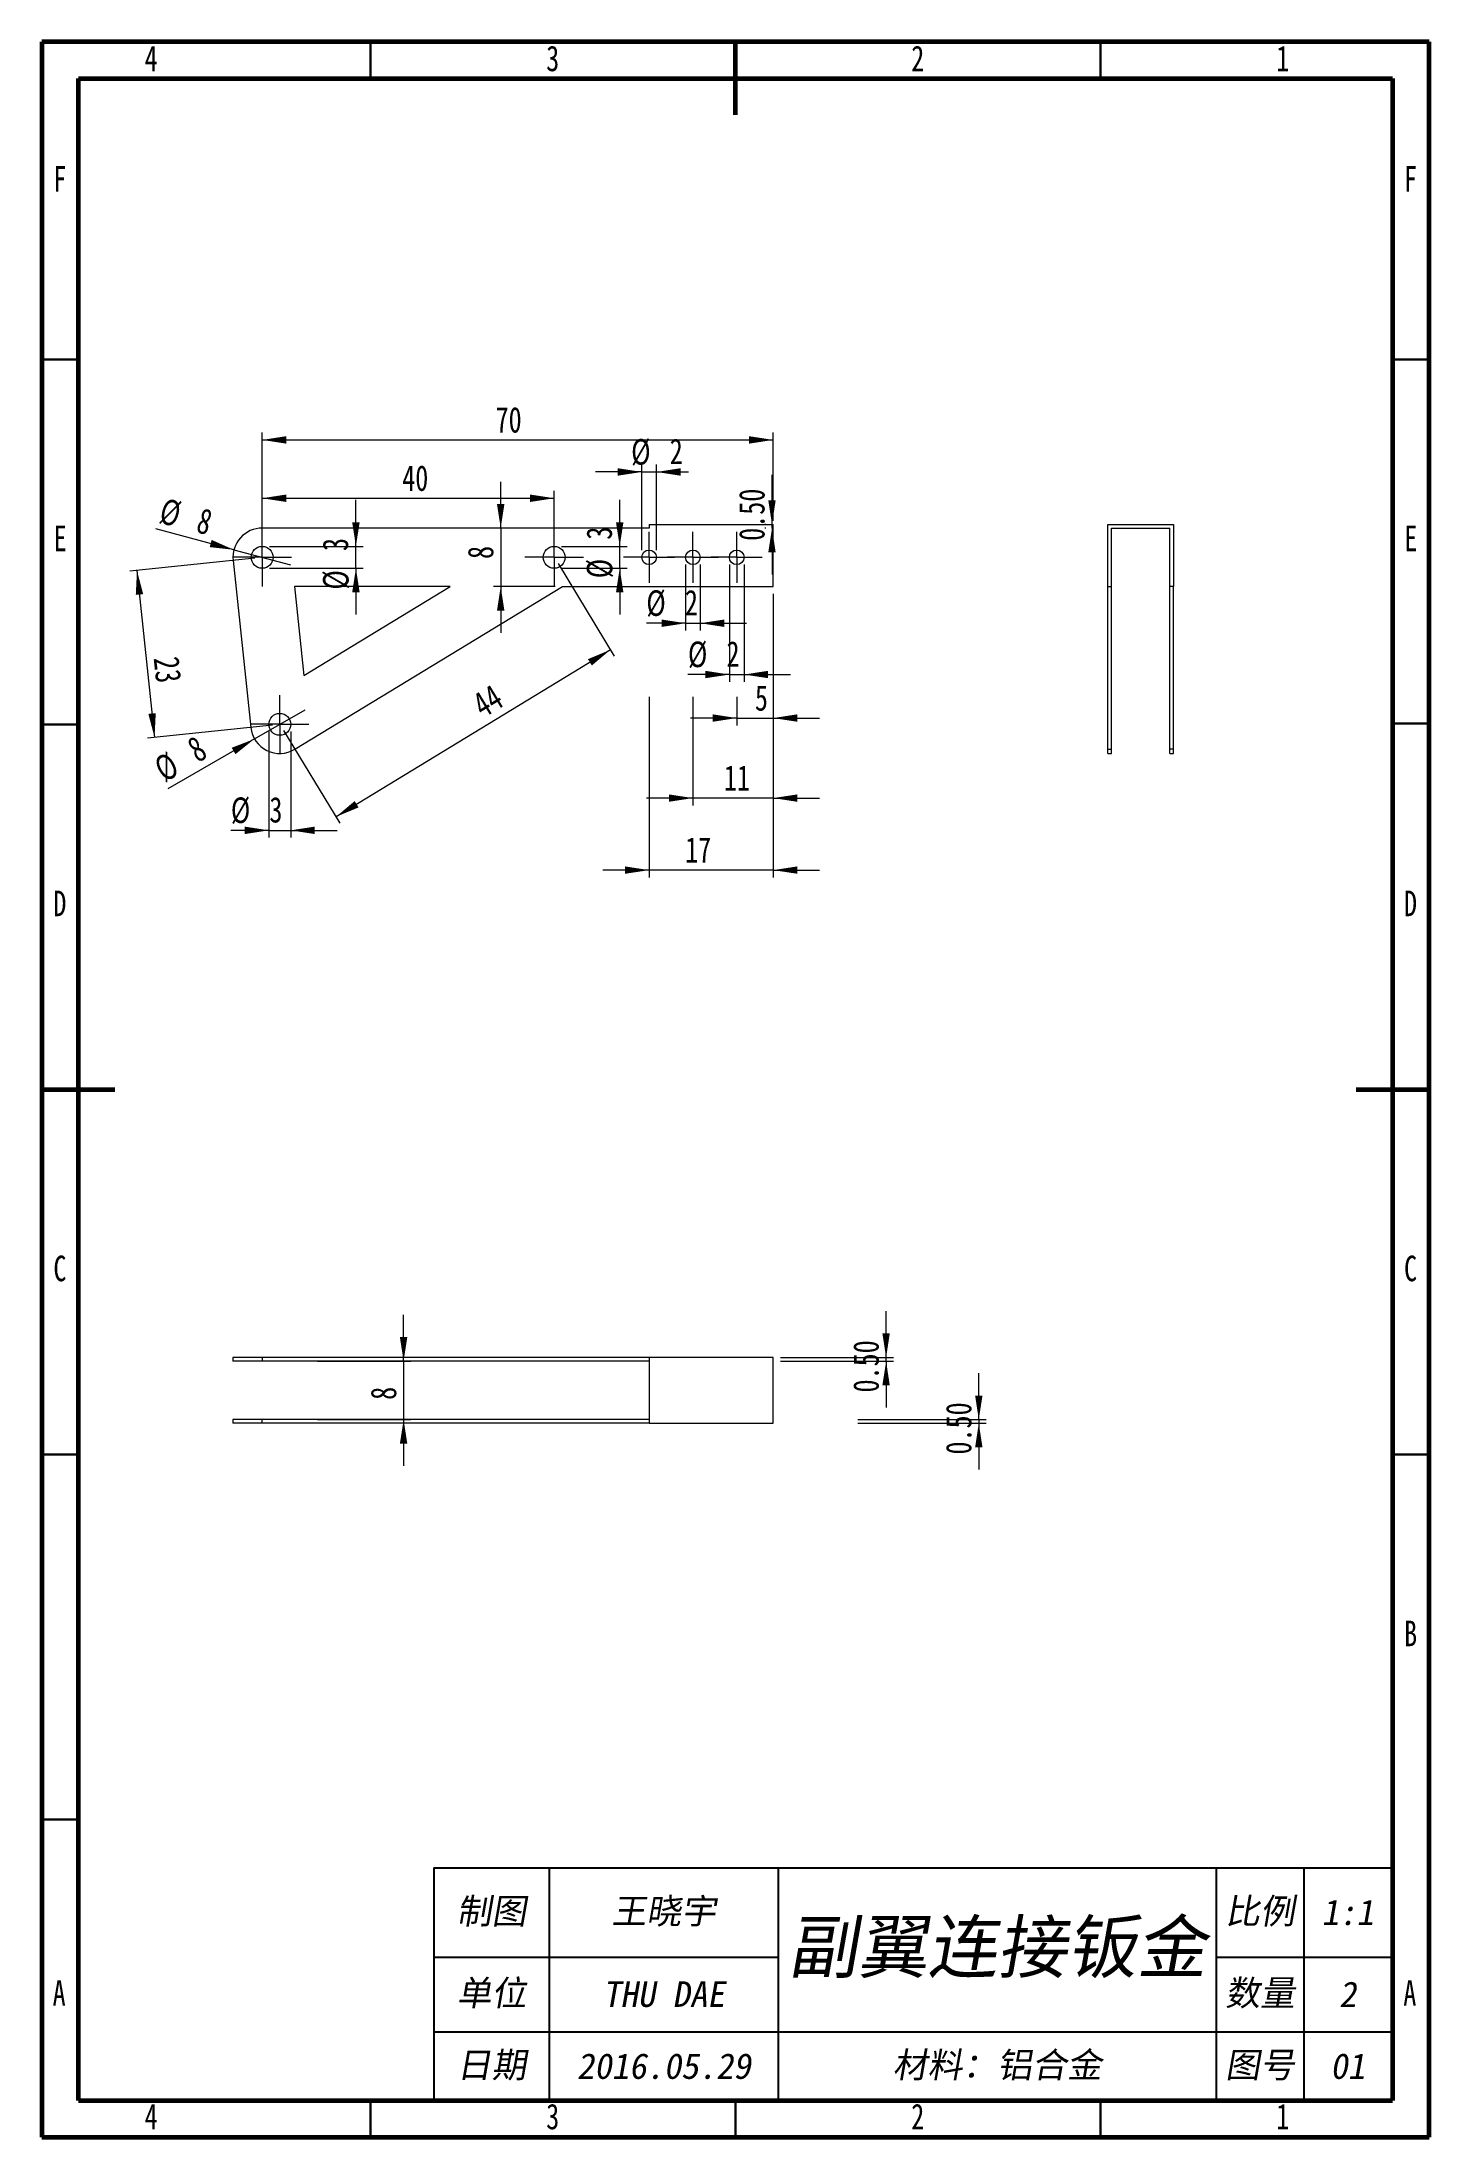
# Model space of a CAD drawing. Header units: millimetres. Extents: x 15 to 205, y 5 to 292.
import ezdxf

# ---------------------------------------------------------------- set-up
doc = ezdxf.new("R2010")
doc.units = ezdxf.units.MM
doc.layers.add('标注层', color=7, linetype='Continuous', lineweight=9, plot=False)
doc.styles.add('SLDTEXTSTYLE0', font='TXT', dxfattribs={"width": 0.75})
doc.styles.add('标注', font='simfang.ttf', dxfattribs={"oblique": 10, "height": 3.5})
doc.dimstyles.new('SLDDIMSTYLE0', dxfattribs={"dimtxt": 3.5, "dimasz": 3.302, "dimexe": 0, "dimexo": 0.0625, "dimgap": 0.875, "dimtad": 1, "dimrnd": 1e-09, "dimzin": 12, "dimdsep": 46, "dimtxsty": 'SLDTEXTSTYLE0', "dimsah": 1, "dimcen": 0.09, "dimadec": 0, "dimazin": 3, "dimtfac": 1, "dimtmove": 0, "dimatfit": 0, "dimfxl": 1, "dimfrac": 2, "dimtolj": 1, "dimtzin": 12, "dimarcsym": 0})
doc.dimstyles.new('SLDDIMSTYLE1', dxfattribs={"dimtxt": 3.5, "dimasz": 3.302, "dimexe": 0, "dimexo": 0.0625, "dimgap": 0.875, "dimtad": 1, "dimrnd": 1e-09, "dimzin": 12, "dimdsep": 46, "dimtxsty": 'SLDTEXTSTYLE0', "dimsah": 1, "dimcen": 0.09, "dimadec": 0, "dimazin": 3, "dimtfac": 1, "dimtofl": 0, "dimtmove": 0, "dimatfit": 3, "dimfxl": 1, "dimfrac": 2, "dimtolj": 1, "dimtzin": 12, "dimarcsym": 0})
doc.dimstyles.new('SLDDIMSTYLE2', dxfattribs={"dimtxt": 3.5, "dimasz": 3.302, "dimexe": 0, "dimexo": 0.0625, "dimgap": 0.875, "dimtad": 1, "dimrnd": 1e-09, "dimzin": 12, "dimdsep": 46, "dimtxsty": 'SLDTEXTSTYLE0', "dimblk1": 'NONE', "dimsah": 1, "dimcen": 0, "dimadec": 0, "dimazin": 3, "dimtfac": 1, "dimtmove": 0, "dimatfit": 3, "dimldrblk": 'NONE', "dimfxl": 1, "dimfrac": 2, "dimtolj": 1, "dimtzin": 12, "dimarcsym": 0})
doc.dimstyles.new('SLDDIMSTYLE3', dxfattribs={"dimtxt": 3.5, "dimasz": 3.302, "dimexe": 0, "dimexo": 0.0625, "dimgap": 0.875, "dimtad": 1, "dimrnd": 1e-09, "dimzin": 0, "dimdsep": 46, "dimtxsty": 'SLDTEXTSTYLE0', "dimsah": 1, "dimcen": 0.09, "dimadec": 0, "dimazin": 0, "dimtfac": 1, "dimtmove": 0, "dimatfit": 0, "dimfxl": 1, "dimfrac": 2, "dimtolj": 1, "dimtzin": 12, "dimarcsym": 0})

# ---------------------------------------------------------------- blocks, each defined once
blk = doc.blocks.new('_D')
at = {"color": 7, "linetype": 'Continuous', "lineweight": 0, "transparency": 16777216}
for p, q in [((58.01, 222.9), (58.01, 229.25)), ((46.17, 222.9), (59.01, 222.9)), ((58.01, 219.9), (58.01, 222.9)), ((46.17, 219.9), (59.01, 219.9)), ((58.01, 219.9), (58.01, 213.55))]:
    blk.add_line(p, q, dxfattribs=at)
for points in [[(58.01, 222.9), (58.52, 226.2), (57.5, 226.2)], [(58.01, 219.9), (57.5, 216.59), (58.52, 216.59)]]:
    blk.add_solid(points, dxfattribs=at)
at = {"color": 7, "linetype": 'Continuous', "lineweight": 0, "transparency": 16777216, "char_height": 3.5, "attachment_point": 1, "rotation": 90, "style": 'SLDTEXTSTYLE0'}
for s, insert in [('3', (53.44, 222.26)), ('%%c', (53.5, 216.98))]:
    blk.add_mtext(s, dxfattribs=dict(at, insert=insert))
blk = doc.blocks.new('_D_1')
at = {"color": 7, "linetype": 'Continuous', "lineweight": 0, "transparency": 16777216}
for p, q in [((46.08, 197.52), (46.08, 183)), ((49.08, 197.52), (49.08, 183)), ((46.08, 184), (40.88, 184)), ((46.08, 184), (49.08, 184)), ((49.08, 184), (55.43, 184))]:
    blk.add_line(p, q, dxfattribs=at)
for points in [[(46.08, 184), (42.78, 184.51), (42.78, 183.49)], [(49.08, 184), (52.38, 183.49), (52.38, 184.51)]]:
    blk.add_solid(points, dxfattribs=at)
at = {"color": 7, "linetype": 'Continuous', "lineweight": 0, "transparency": 16777216, "char_height": 3.5, "attachment_point": 1, "style": 'SLDTEXTSTYLE0'}
for s, insert in [('%%c', (40.88, 188.51)), ('3', (46.16, 188.57))]:
    blk.add_mtext(s, dxfattribs=dict(at, insert=insert))
blk = doc.blocks.new('_D_2')
at = {"color": 7, "linetype": 'Continuous', "lineweight": 0, "transparency": 16777216}
for p, q in [((94.14, 222.9), (94.14, 229.25)), ((86.17, 222.9), (95.14, 222.9)), ((94.14, 219.9), (94.14, 222.9)), ((86.17, 219.9), (95.14, 219.9)), ((94.14, 219.9), (94.14, 213.55))]:
    blk.add_line(p, q, dxfattribs=at)
for points in [[(94.14, 222.9), (94.65, 226.2), (93.63, 226.2)], [(94.14, 219.9), (93.63, 216.59), (94.65, 216.59)]]:
    blk.add_solid(points, dxfattribs=at)
at = {"color": 7, "linetype": 'Continuous', "lineweight": 0, "transparency": 16777216, "char_height": 3.5, "attachment_point": 1, "rotation": 90, "style": 'SLDTEXTSTYLE0'}
for s, insert in [('3', (89.58, 223.81)), ('%%c', (89.63, 218.53))]:
    blk.add_mtext(s, dxfattribs=dict(at, insert=insert))
blk = doc.blocks.new('_D_3')
at = {"color": 7, "linetype": 'Continuous', "lineweight": 0, "transparency": 16777216}
for p, q in [((44.17, 221.29), (27.03, 219.48)), ((28.02, 219.59), (30.43, 196.72)), ((46.59, 198.42), (29.44, 196.61))]:
    blk.add_line(p, q, dxfattribs=at)
for points in [[(28.02, 219.59), (27.86, 216.25), (28.87, 216.36)], [(30.43, 196.72), (30.59, 200.05), (29.58, 199.95)]]:
    blk.add_solid(points, dxfattribs=at)
at = {"color": 7, "linetype": 'Continuous', "lineweight": 0, "transparency": 16777216, "insert": (33.78, 207.97), "char_height": 3.5, "attachment_point": 1, "rotation": 276.0209, "style": 'SLDTEXTSTYLE0'}
blk.add_mtext('23', dxfattribs=at)
blk = doc.blocks.new('_D_4')
at = {"color": 7, "linetype": 'Continuous', "lineweight": 0, "transparency": 16777216}
for p, q in [((45.17, 222.4), (45.17, 230.49)), ((85.17, 222.4), (85.17, 230.49)), ((45.17, 229.49), (85.17, 229.49))]:
    blk.add_line(p, q, dxfattribs=at)
for points in [[(45.17, 229.49), (48.47, 228.98), (48.47, 230)], [(85.17, 229.49), (81.87, 230), (81.87, 228.98)]]:
    blk.add_solid(points, dxfattribs=at)
at = {"color": 7, "linetype": 'Continuous', "lineweight": 0, "transparency": 16777216, "insert": (64.35, 234), "char_height": 3.5, "attachment_point": 1, "style": 'SLDTEXTSTYLE0'}
blk.add_mtext('40', dxfattribs=at)
blk = doc.blocks.new('_D_5')
at = {"color": 7, "linetype": 'Continuous', "lineweight": 0, "transparency": 16777216}
for p, q in [((85.69, 220.54), (93.39, 207.88)), ((92.87, 208.73), (55.29, 185.86)), ((48.1, 197.67), (55.81, 185))]:
    blk.add_line(p, q, dxfattribs=at)
for points in [[(92.87, 208.73), (89.79, 207.45), (90.32, 206.58)], [(55.29, 185.86), (58.37, 187.14), (57.84, 188.01)]]:
    blk.add_solid(points, dxfattribs=at)
at = {"color": 7, "linetype": 'Continuous', "lineweight": 0, "transparency": 16777216, "insert": (73.61, 202.29), "char_height": 3.5, "attachment_point": 1, "rotation": 31.3218, "style": 'SLDTEXTSTYLE0'}
blk.add_mtext('44', dxfattribs=at)
blk = doc.blocks.new('_D_6')
at = {"color": 7, "linetype": 'Continuous', "lineweight": 0, "transparency": 16777216}
for q in [(51.04, 200.52), (32.26, 189.68)]:
    blk.add_line((44.12, 196.52), q, dxfattribs=at)
blk.add_solid([(44.12, 196.52), (41, 195.31), (41.51, 194.43)], dxfattribs=at)
at = {"color": 7, "linetype": 'Continuous', "lineweight": 0, "transparency": 16777216, "char_height": 3.5, "attachment_point": 1, "rotation": 30, "style": 'SLDTEXTSTYLE0'}
for s, insert in [('8', (34.58, 196.23)), ('%%c', (30.03, 193.54))]:
    blk.add_mtext(s, dxfattribs=dict(at, insert=insert))
blk = doc.blocks.new('_NONE')
blk = doc.blocks.new('_D_7')
at = {"color": 7, "linetype": 'Continuous', "lineweight": 0, "transparency": 16777216}
for q in [(30.62, 225.29), (49.03, 220.36)]:
    blk.add_line((41.3, 222.43), q, dxfattribs=at)
blk.add_solid([(41.3, 222.43), (38.25, 223.78), (37.98, 222.8)], dxfattribs=at)
at = {"color": 7, "linetype": 'Continuous', "lineweight": 0, "transparency": 16777216, "char_height": 3.5, "attachment_point": 1, "rotation": 345, "style": 'SLDTEXTSTYLE0'}
for s, insert in [('%%c', (31.77, 229.57)), ('8', (36.88, 228.26))]:
    blk.add_mtext(s, dxfattribs=dict(at, insert=insert))
blk = doc.blocks.new('_D_8')
at = {"color": 7, "linetype": 'Continuous', "lineweight": 0, "transparency": 16777216}
for p, q in [((45.17, 222.4), (45.17, 238.48)), ((115.17, 226.4), (115.17, 238.48)), ((45.17, 237.48), (115.17, 237.48))]:
    blk.add_line(p, q, dxfattribs=at)
for points in [[(45.17, 237.48), (48.47, 236.97), (48.47, 237.99)], [(115.17, 237.48), (111.87, 237.99), (111.87, 236.97)]]:
    blk.add_solid(points, dxfattribs=at)
at = {"color": 7, "linetype": 'Continuous', "lineweight": 0, "transparency": 16777216, "insert": (77.14, 241.99), "char_height": 3.5, "attachment_point": 1, "style": 'SLDTEXTSTYLE0'}
blk.add_mtext('70', dxfattribs=at)
blk = doc.blocks.new('_D_9')
at = {"color": 7, "linetype": 'Continuous', "lineweight": 0, "transparency": 16777216}
for p, q in [((115.17, 216.4), (115.17, 198.38)), ((110.17, 202.27), (110.17, 198.38)), ((110.17, 199.38), (103.82, 199.38)), ((110.17, 199.38), (115.17, 199.38)), ((115.17, 199.38), (121.52, 199.38))]:
    blk.add_line(p, q, dxfattribs=at)
for points in [[(110.17, 199.38), (106.87, 199.89), (106.87, 198.87)], [(115.17, 199.38), (118.47, 198.87), (118.47, 199.89)]]:
    blk.add_solid(points, dxfattribs=at)
at = {"color": 7, "linetype": 'Continuous', "lineweight": 0, "transparency": 16777216, "insert": (112.66, 203.89), "char_height": 3.5, "attachment_point": 1, "style": 'SLDTEXTSTYLE0'}
blk.add_mtext('5', dxfattribs=at)
blk = doc.blocks.new('_D_10')
at = {"color": 7, "linetype": 'Continuous', "lineweight": 0, "transparency": 16777216}
for p, q in [((115.17, 216.4), (115.17, 187.42)), ((104.17, 202.28), (104.17, 187.42)), ((104.17, 188.42), (97.82, 188.42)), ((115.17, 188.42), (104.17, 188.42)), ((115.17, 188.42), (121.52, 188.42))]:
    blk.add_line(p, q, dxfattribs=at)
for points in [[(104.17, 188.42), (100.87, 188.92), (100.87, 187.91)], [(115.17, 188.42), (118.47, 187.91), (118.47, 188.92)]]:
    blk.add_solid(points, dxfattribs=at)
at = {"color": 7, "linetype": 'Continuous', "lineweight": 0, "transparency": 16777216, "insert": (108.42, 192.93), "char_height": 3.5, "attachment_point": 1, "style": 'SLDTEXTSTYLE0'}
blk.add_mtext('11', dxfattribs=at)
blk = doc.blocks.new('_D_11')
at = {"color": 7, "linetype": 'Continuous', "lineweight": 0, "transparency": 16777216}
for p, q in [((115.17, 216.4), (115.17, 177.55)), ((98.17, 202.28), (98.17, 177.55)), ((98.17, 178.55), (91.82, 178.55)), ((115.17, 178.55), (98.17, 178.55)), ((115.17, 178.55), (121.52, 178.55))]:
    blk.add_line(p, q, dxfattribs=at)
for points in [[(98.17, 178.55), (94.87, 179.06), (94.87, 178.05)], [(115.17, 178.55), (118.47, 178.05), (118.47, 179.06)]]:
    blk.add_solid(points, dxfattribs=at)
at = {"color": 7, "linetype": 'Continuous', "lineweight": 0, "transparency": 16777216, "insert": (103.1, 183.07), "char_height": 3.5, "attachment_point": 1, "style": 'SLDTEXTSTYLE0'}
blk.add_mtext('17', dxfattribs=at)
blk = doc.blocks.new('_D_12')
at = {"color": 7, "linetype": 'Continuous', "lineweight": 0, "transparency": 16777216}
for p, q in [((97.17, 233.09), (90.82, 233.09)), ((97.17, 222.4), (97.17, 234.09)), ((97.17, 233.09), (99.17, 233.09)), ((99.17, 222.4), (99.17, 234.09)), ((99.17, 233.09), (103.57, 233.09))]:
    blk.add_line(p, q, dxfattribs=at)
for points in [[(97.17, 233.09), (93.87, 233.6), (93.87, 232.58)], [(99.17, 233.09), (102.47, 232.58), (102.47, 233.6)]]:
    blk.add_solid(points, dxfattribs=at)
at = {"color": 7, "linetype": 'Continuous', "lineweight": 0, "transparency": 16777216, "char_height": 3.5, "attachment_point": 1, "style": 'SLDTEXTSTYLE0'}
for s, insert in [('%%c', (95.71, 237.6)), ('2', (100.99, 237.66))]:
    blk.add_mtext(s, dxfattribs=dict(at, insert=insert))
blk = doc.blocks.new('_D_13')
at = {"color": 7, "linetype": 'Continuous', "lineweight": 0, "transparency": 16777216}
for p, q in [((103.17, 220.4), (103.17, 211.37)), ((105.17, 220.4), (105.17, 211.37)), ((103.17, 212.37), (97.79, 212.37)), ((103.17, 212.37), (105.17, 212.37)), ((105.17, 212.37), (111.52, 212.37))]:
    blk.add_line(p, q, dxfattribs=at)
for points in [[(103.17, 212.37), (99.87, 212.88), (99.87, 211.86)], [(105.17, 212.37), (108.47, 211.86), (108.47, 212.88)]]:
    blk.add_solid(points, dxfattribs=at)
at = {"color": 7, "linetype": 'Continuous', "lineweight": 0, "transparency": 16777216, "char_height": 3.5, "attachment_point": 1, "style": 'SLDTEXTSTYLE0'}
for s, insert in [('%%c', (97.79, 216.88)), ('2', (103.07, 216.94))]:
    blk.add_mtext(s, dxfattribs=dict(at, insert=insert))
blk = doc.blocks.new('_D_14')
at = {"color": 7, "linetype": 'Continuous', "lineweight": 0, "transparency": 16777216}
for p, q in [((109.17, 220.4), (109.17, 204.34)), ((111.17, 220.4), (111.17, 204.34)), ((109.17, 205.34), (103.49, 205.34)), ((109.17, 205.34), (111.17, 205.34)), ((111.17, 205.34), (117.52, 205.34))]:
    blk.add_line(p, q, dxfattribs=at)
for points in [[(109.17, 205.34), (105.87, 205.85), (105.87, 204.84)], [(111.17, 205.34), (114.47, 204.84), (114.47, 205.85)]]:
    blk.add_solid(points, dxfattribs=at)
at = {"color": 7, "linetype": 'Continuous', "lineweight": 0, "transparency": 16777216, "char_height": 3.5, "attachment_point": 1, "style": 'SLDTEXTSTYLE0'}
for s, insert in [('%%c', (103.49, 209.86)), ('2', (108.77, 209.91))]:
    blk.add_mtext(s, dxfattribs=dict(at, insert=insert))
blk = doc.blocks.new('_D_15')
at = {"color": 7, "linetype": 'Continuous', "lineweight": 0, "transparency": 16777216}
for p, q in [((115, 225.9), (115, 232.71)), ((114.17, 225.9), (114, 225.9)), ((114.17, 225.4), (114, 225.4)), ((115, 225.4), (115, 225.9)), ((115, 225.4), (115, 219.05))]:
    blk.add_line(p, q, dxfattribs=at)
for points in [[(115, 225.9), (115.5, 229.2), (114.49, 229.2)], [(115, 225.4), (114.49, 222.09), (115.5, 222.09)]]:
    blk.add_solid(points, dxfattribs=at)
at = {"color": 7, "linetype": 'Continuous', "lineweight": 0, "transparency": 16777216, "insert": (110.48, 223.66), "char_height": 3.5, "attachment_point": 1, "rotation": 90, "style": 'SLDTEXTSTYLE0'}
blk.add_mtext('0.50', dxfattribs=at)
blk = doc.blocks.new('_D_16')
at = {"color": 7, "linetype": 'Continuous', "lineweight": 0, "transparency": 16777216}
for p, q in [((77.84, 225.4), (77.84, 231.75)), ((77.84, 225.4), (77.84, 217.4)), ((85.29, 217.4), (76.84, 217.4)), ((77.84, 217.4), (77.84, 211.05))]:
    blk.add_line(p, q, dxfattribs=at)
for points in [[(77.84, 225.4), (78.35, 228.7), (77.33, 228.7)], [(77.84, 217.4), (77.33, 214.09), (78.35, 214.09)]]:
    blk.add_solid(points, dxfattribs=at)
at = {"color": 7, "linetype": 'Continuous', "lineweight": 0, "transparency": 16777216, "insert": (73.33, 221.17), "char_height": 3.5, "attachment_point": 1, "rotation": 90, "style": 'SLDTEXTSTYLE0'}
blk.add_mtext('8', dxfattribs=at)
blk = doc.blocks.new('SW_CENTERMARKSYMBOL_0')
at = {"color": 0, "linetype": 'Continuous', "lineweight": 0}
for p, q in [((0, 2.5), (0, 4)), ((-2.5, 0), (-4, 0)), ((0, 0), (-2.5, 0)), ((0, 0), (0, 2.5)), ((0, 0), (0, -2.5)), ((0, 0), (2.5, 0)), ((2.5, 0), (4, 0)), ((0, -2.5), (0, -4))]:
    blk.add_line(p, q, dxfattribs=at)
blk = doc.blocks.new('SW_CENTERMARKSYMBOL_1')
at = {"color": 0, "linetype": 'Continuous', "lineweight": 0}
for p, q in [((0, 2.5), (0, 4)), ((-2.5, 0), (-4, 0)), ((0, 0), (-2.5, 0)), ((0, 0), (0, 2.5)), ((0, 0), (0, -2.5)), ((0, 0), (2.5, 0)), ((2.5, 0), (4, 0)), ((0, -2.5), (0, -4))]:
    blk.add_line(p, q, dxfattribs=at)
blk = doc.blocks.new('SW_CENTERMARKSYMBOL_2')
at = {"color": 0, "linetype": 'Continuous', "lineweight": 0}
for p, q in [((0, 2.5), (0, 4)), ((-2.5, 0), (-4, 0)), ((0, 0), (-2.5, 0)), ((0, 0), (0, 2.5)), ((0, 0), (0, -2.5)), ((0, 0), (2.5, 0)), ((2.5, 0), (4, 0)), ((0, -2.5), (0, -4))]:
    blk.add_line(p, q, dxfattribs=at)
blk = doc.blocks.new('SW_CENTERMARKSYMBOL_3')
at = {"color": 0, "linetype": 'Continuous', "lineweight": 0}
for p, q in [((0, 2.5), (0, 3.5)), ((-2.5, 0), (-3.5, 0)), ((0, 0), (-2.5, 0)), ((0, 0), (0, 2.5)), ((0, 0), (0, -2.5)), ((0, 0), (2.5, 0)), ((2.5, 0), (3.5, 0)), ((0, -2.5), (0, -3.5))]:
    blk.add_line(p, q, dxfattribs=at)
blk = doc.blocks.new('SW_CENTERMARKSYMBOL_4')
at = {"color": 0, "linetype": 'Continuous', "lineweight": 0}
for p, q in [((0, 2.5), (0, 3.5)), ((-2.5, 0), (-3.5, 0)), ((0, 0), (-2.5, 0)), ((0, 0), (0, 2.5)), ((0, 0), (0, -2.5)), ((0, 0), (2.5, 0)), ((2.5, 0), (3.5, 0)), ((0, -2.5), (0, -3.5))]:
    blk.add_line(p, q, dxfattribs=at)
blk = doc.blocks.new('SW_CENTERMARKSYMBOL_5')
at = {"color": 0, "linetype": 'Continuous', "lineweight": 0}
for p, q in [((0, 2.5), (0, 3.5)), ((-2.5, 0), (-3.5, 0)), ((0, 0), (-2.5, 0)), ((0, 0), (0, 2.5)), ((0, 0), (0, -2.5)), ((0, 0), (2.5, 0)), ((2.5, 0), (3.5, 0)), ((0, -2.5), (0, -3.5))]:
    blk.add_line(p, q, dxfattribs=at)
blk = doc.blocks.new('_D_17')
at = {"color": 7, "linetype": 'Continuous', "lineweight": 0, "transparency": 16777216}
for p, q in [((143.32, 103.28), (143.32, 109.63)), ((126.75, 103.28), (144.32, 103.28)), ((126.75, 102.78), (144.32, 102.78)), ((143.32, 103.28), (143.32, 102.78)), ((143.32, 102.78), (143.32, 96.43))]:
    blk.add_line(p, q, dxfattribs=at)
for points in [[(143.32, 103.28), (143.83, 106.58), (142.82, 106.58)], [(143.32, 102.78), (142.82, 99.48), (143.83, 99.48)]]:
    blk.add_solid(points, dxfattribs=at)
at = {"color": 7, "linetype": 'Continuous', "lineweight": 0, "transparency": 16777216, "insert": (138.81, 98.5), "char_height": 3.5, "attachment_point": 1, "rotation": 90, "style": 'SLDTEXTSTYLE0'}
blk.add_mtext('0.50', dxfattribs=at)
blk = doc.blocks.new('_D_18')
at = {"color": 7, "linetype": 'Continuous', "lineweight": 0, "transparency": 16777216}
for p, q in [((64.54, 111.28), (64.54, 117.63)), ((52.76, 111.28), (65.54, 111.28)), ((64.54, 111.28), (64.54, 103.28)), ((52.76, 103.28), (65.54, 103.28)), ((64.54, 103.28), (64.54, 96.93))]:
    blk.add_line(p, q, dxfattribs=at)
for points in [[(64.54, 111.28), (65.05, 114.58), (64.03, 114.58)], [(64.54, 103.28), (64.03, 99.98), (65.05, 99.98)]]:
    blk.add_solid(points, dxfattribs=at)
at = {"color": 7, "linetype": 'Continuous', "lineweight": 0, "transparency": 16777216, "insert": (60.03, 105.99), "char_height": 3.5, "attachment_point": 1, "rotation": 90, "style": 'SLDTEXTSTYLE0'}
blk.add_mtext('8', dxfattribs=at)
blk = doc.blocks.new('_D_19')
at = {"color": 7, "linetype": 'Continuous', "lineweight": 0, "transparency": 16777216}
for p, q in [((130.63, 111.78), (130.63, 118.13)), ((116.17, 111.78), (131.63, 111.78)), ((116.17, 111.28), (131.63, 111.28)), ((130.63, 111.28), (130.63, 111.78)), ((130.63, 111.28), (130.63, 104.93))]:
    blk.add_line(p, q, dxfattribs=at)
for points in [[(130.63, 111.78), (131.13, 115.08), (130.12, 115.08)], [(130.63, 111.28), (130.12, 107.98), (131.13, 107.98)]]:
    blk.add_solid(points, dxfattribs=at)
at = {"color": 7, "linetype": 'Continuous', "lineweight": 0, "transparency": 16777216, "insert": (126.12, 107), "char_height": 3.5, "attachment_point": 1, "rotation": 90, "style": 'SLDTEXTSTYLE0'}
blk.add_mtext('0.50', dxfattribs=at)
blk = doc.blocks.new('*T32')
at = {"layer": '标注层', "color": 0, "linetype": 'ByBlock', "lineweight": -2, "transparency": 16777216}
for p, q in [((0, 0), (131.17, 0)), ((0, 0), (0, -31.92)), ((15.82, 0), (15.82, -31.92)), ((47.17, 0), (47.17, -31.92)), ((107.17, 0), (107.17, -31.92)), ((119.17, 0), (119.17, -31.92)), ((131.17, 0), (131.17, -31.92)), ((0, -12.2), (47.17, -12.2)), ((107.17, -12.2), (131.17, -12.2)), ((0, -22.43), (131.17, -22.43)), ((0, -31.92), (131.17, -31.92))]:
    blk.add_line(p, q, dxfattribs=at)
at = {"layer": '标注层', "transparency": 16777216, "attachment_point": 5, "style": '标注'}
for s, insert, char_height, width in [('制图', (7.91, -6.1), 3.5, 15.7048), ('王晓宇', (31.5, -6.1), 3.5, 31.2265), ('比例', (113.17, -6.1), 3.5, 11.88), ('1:1', (125.17, -6.1), 3.5, 11.88), ('副翼连接钣金', (77.17, -11.21), 7, 59.88), ('单位', (7.91, -17.31), 3.5, 15.7048), ('THU DAE', (31.5, -17.31), 3.5, 31.2265), ('数量', (113.17, -17.31), 3.5, 11.88), ('2', (125.17, -17.31), 3.5, 11.88), ('日期', (7.91, -27.17), 3.5, 15.7048), ('2016.05.29', (31.5, -27.17), 3.5, 31.2265), ('材料：铝合金', (77.17, -27.17), 3.5, 59.88), ('图号', (113.17, -27.17), 3.5, 11.88), ('01', (125.17, -27.17), 3.5, 11.88)]:
    blk.add_mtext(s, dxfattribs=dict(at, insert=insert, char_height=char_height, width=width))
blk = doc.blocks.new('简易零件标题栏')
blk.add_blockref('*T32', (0, 30.22))

msp = doc.modelspace()

# ---------------------------------------------------------------- linework, layer by layer
at = {"color": 7, "linetype": 'Continuous', "lineweight": 60}
for p, q in [((205, 292), (15, 292)), ((15, 292), (15, 5)), ((110, 282), (110, 292)), ((205, 5), (205, 292)), ((20, 287), (200, 287)), ((20, 10), (20, 287)), ((200, 287), (200, 10)), ((15, 148.5), (25, 148.5)), ((195, 148.5), (205, 148.5)), ((20, 10), (200, 10)), ((15, 5), (205, 5))]:
    msp.add_line(p, q, dxfattribs=at)
at = {"color": 7, "linetype": 'Continuous', "lineweight": 30}
for p, q in [((60, 287), (60, 292)), ((160, 287), (160, 292)), ((20, 248.5), (15, 248.5)), ((200, 248.5), (205, 248.5)), ((20, 198.5), (15, 198.5)), ((200, 198.651), (205, 198.651)), ((20, 98.5), (15, 98.5)), ((200, 98.5), (205, 98.5)), ((20, 48.5), (15, 48.5)), ((60, 10), (60, 5)), ((110, 10), (110, 5)), ((160, 10), (160, 5))]:
    msp.add_line(p, q, dxfattribs=at)
at = {"color": 7, "linetype": 'Continuous', "lineweight": 15}
for p, q in [((98.167, 225.397), (45.167, 225.397)), ((98.167, 225.897), (98.167, 225.397)), ((98.167, 225.897), (115.167, 225.897)), ((115.167, 217.397), (115.167, 225.897)), ((160.988, 217.397), (160.988, 225.897)), ((160.988, 225.897), (169.988, 225.897)), ((161.488, 225.397), (169.488, 225.397)), ((161.488, 217.397), (161.488, 225.397)), ((169.488, 217.397), (169.488, 225.397)), ((169.988, 225.897), (169.988, 217.397)), ((41.19, 220.977), (43.602, 198.104)), ((70.9, 217.397), (49.612, 217.397)), ((49.612, 217.397), (50.895, 205.223)), ((49.659, 195.106), (86.289, 217.397)), ((50.895, 205.223), (70.9, 217.397)), ((86.289, 217.397), (115.167, 217.397)), ((160.988, 217.397), (161.488, 217.397)), ((160.988, 195.106), (160.988, 217.397)), ((161.488, 195.106), (161.488, 217.397)), ((169.988, 217.397), (169.488, 217.397)), ((169.488, 195.106), (169.488, 217.397)), ((169.988, 195.106), (169.988, 217.397)), ((160.988, 195.106), (161.488, 195.106)), ((160.988, 194.523), (160.988, 195.106)), ((160.988, 194.523), (161.488, 194.523)), ((161.488, 194.523), (161.488, 195.106)), ((169.988, 195.106), (169.488, 195.106)), ((169.488, 194.523), (169.488, 195.106)), ((169.488, 194.523), (169.988, 194.523)), ((169.988, 194.523), (169.988, 195.106)), ((41.167, 111.779), (41.167, 111.279)), ((45.167, 111.779), (41.167, 111.779)), ((45.167, 111.279), (41.167, 111.279)), ((45.167, 111.779), (45.167, 111.279)), ((98.167, 111.779), (45.167, 111.779)), ((98.167, 111.279), (45.167, 111.279)), ((98.167, 111.779), (98.167, 102.779)), ((115.167, 111.779), (98.167, 111.779)), ((115.167, 102.779), (115.167, 111.779)), ((41.167, 103.279), (41.167, 102.779)), ((45.167, 103.279), (41.167, 103.279)), ((45.167, 102.779), (41.167, 102.779)), ((45.167, 102.779), (45.167, 103.279)), ((98.167, 103.279), (45.167, 103.279)), ((98.167, 102.779), (45.167, 102.779)), ((98.167, 102.779), (115.167, 102.779))]:
    msp.add_line(p, q, dxfattribs=at)
at = {"color": 7, "linetype": 'Continuous', "lineweight": 40}
msp.add_line((20, 65.25), (20, 10), dxfattribs=at)
at = {"color": 7, "linetype": 'Continuous', "lineweight": 15}
for centre, radius in [((45.167, 221.397), 1.5), ((85.167, 221.397), 1.5), ((98.167, 221.397), 1), ((104.167, 221.397), 1), ((110.167, 221.397), 1), ((47.58, 198.523), 1.5)]:
    msp.add_circle(centre, radius, dxfattribs=at)
for centre, start, end in [((45.167, 221.397), 90, 186.0209), ((47.58, 198.523), 186.0209, 301.32177)]:
    msp.add_arc(centre, 4, start, end, dxfattribs=at)

# ---------------------------------------------------------------- block references
at = {"color": 7, "linetype": 'Continuous', "lineweight": 0}
for name, p in [('SW_CENTERMARKSYMBOL_0', (45.167, 221.397)), ('SW_CENTERMARKSYMBOL_2', (85.167, 221.397)), ('SW_CENTERMARKSYMBOL_5', (98.167, 221.397)), ('SW_CENTERMARKSYMBOL_4', (104.167, 221.397)), ('SW_CENTERMARKSYMBOL_3', (110.167, 221.397)), ('SW_CENTERMARKSYMBOL_1', (47.58, 198.523))]:
    msp.add_blockref(name, p, dxfattribs=at)
msp.add_blockref('简易零件标题栏', (68.674, 11.648))

# ---------------------------------------------------------------- texts
at = {"color": 7, "linetype": 'Continuous', "lineweight": 0, "char_height": 3.5, "attachment_point": 2, "style": 'SLDTEXTSTYLE0'}
for s, insert in [('4', (29.965, 291.49)), ('3', (84.965, 291.49)), ('2', (134.965, 291.49)), ('1', (184.965, 291.49)), ('F', (17.464, 274.99)), ('F', (202.464, 274.99)), ('E', (17.506, 225.74)), ('E', (202.506, 225.74)), ('D', (17.46, 175.74)), ('D', (202.46, 175.74)), ('C', (17.464, 125.74)), ('C', (202.464, 125.74)), ('B', (202.473, 75.74)), ('A', (17.36, 26.49)), ('A', (202.36, 26.49)), ('4', (29.965, 9.571)), ('3', (84.965, 9.571)), ('2', (134.965, 9.571)), ('1', (184.965, 9.571))]:
    msp.add_mtext(s, dxfattribs=dict(at, insert=insert))

# ---------------------------------------------------------------- dimensions: what is measured, and where the dimension line sits
at = {"color": 7, "linetype": 'Continuous', "lineweight": 0}
for base, p1, p2, dimstyle, picture, middle in [((115.167, 240.257), (45.167, 221.397), (115.167, 225.397), 'SLDDIMSTYLE1', '_D_8', (79.73, 240.257)), ((85.167, 232.265), (45.167, 221.397), (85.167, 221.397), 'SLDDIMSTYLE1', '_D_4', (66.94, 232.265)), ((98.167, 181.333), (115.167, 217.397), (98.167, 203.277), 'SLDDIMSTYLE0', '_D_11', (105.69, 181.333)), ((104.167, 191.193), (115.167, 217.397), (104.167, 203.277), 'SLDDIMSTYLE0', '_D_10', (111.007, 191.193)), ((115.167, 202.156), (110.167, 203.268), (115.167, 217.397), 'SLDDIMSTYLE0', '_D_9', (113.95, 202.156))]:
    dim = msp.add_linear_dim(base=base, p1=p1, p2=p2, dimstyle=dimstyle, dxfattribs=at)
    dim.commit()
    dim.dimension.update_dxf_attribs({"geometry": picture, "text_midpoint": middle, "dimtype": 160})
for base, p1, p2, picture, middle in [((99.167, 235.897), (97.167, 221.397), (99.167, 221.397), '_D_12', (99.64, 235.897)), ((105.167, 215.176), (103.167, 221.397), (105.167, 221.397), '_D_13', (101.722, 215.176)), ((111.167, 208.149), (109.167, 221.397), (111.167, 221.397), '_D_14', (107.42, 208.149)), ((49.08, 186.806), (46.08, 198.523), (49.08, 198.523), '_D_1', (44.812, 186.806))]:
    dim = msp.add_linear_dim(base=base, p1=p1, p2=p2, text='%%c<>', dimstyle='SLDDIMSTYLE0', dxfattribs=at)
    dim.commit()
    dim.dimension.update_dxf_attribs({"geometry": picture, "text_midpoint": middle, "dimtype": 160})
for base, p1, p2, angle, dimstyle, picture, middle in [((112.218, 225.897), (115.167, 225.397), (115.167, 225.897), 90, 'SLDDIMSTYLE3', '_D_15', (112.218, 228.188)), ((77.841, 217.397), (98.167, 225.397), (86.289, 217.397), 90, 'SLDDIMSTYLE0', '_D_16', (77.841, 222.467)), ((33.197, 197.006), (45.167, 221.397), (47.58, 198.523), 276.0209, 'SLDDIMSTYLE1', '_D_3', (32.331, 205.218)), ((53.842, 188.232), (85.167, 221.397), (47.58, 198.523), 31.32177, 'SLDDIMSTYLE1', '_D_5', (76.723, 202.156)), ((127.849, 111.779), (115.167, 111.279), (115.167, 111.779), 90, 'SLDDIMSTYLE3', '_D_19', (127.849, 111.529)), ((61.761, 103.279), (51.761, 111.279), (51.761, 103.279), 90, 'SLDDIMSTYLE0', '_D_18', (61.761, 107.279)), ((140.545, 102.779), (125.748, 103.279), (125.748, 102.779), 90, 'SLDDIMSTYLE3', '_D_17', (140.545, 103.029))]:
    dim = msp.add_linear_dim(base=base, p1=p1, p2=p2, angle=angle, dimstyle=dimstyle, dxfattribs=at)
    dim.commit()
    dim.dimension.update_dxf_attribs({"geometry": picture, "text_midpoint": middle, "dimtype": 160})
for p1, p2, picture, middle in [((49.031, 220.361), (41.304, 222.432), '_D_7', (34.103, 224.361)), ((51.044, 200.523), (44.116, 196.523), '_D_6', (35.432, 191.51))]:
    dim = msp.add_diameter_dim_2p(p1=p1, p2=p2, dimstyle='SLDDIMSTYLE2', dxfattribs=at)
    dim.commit()
    dim.dimension.update_dxf_attribs({"geometry": picture, "text_midpoint": middle, "dimtype": 163})
for base, p1, p2, picture, middle in [((55.203, 222.897), (45.167, 219.897), (45.167, 222.897), '_D', (55.203, 220.916)), ((91.338, 222.897), (85.167, 219.897), (85.167, 222.897), '_D_2', (91.338, 222.467))]:
    dim = msp.add_linear_dim(base=base, p1=p1, p2=p2, angle=90, text='%%c<>', dimstyle='SLDDIMSTYLE0', dxfattribs=at)
    dim.commit()
    dim.dimension.update_dxf_attribs({"geometry": picture, "text_midpoint": middle, "dimtype": 160})

doc.saveas('drawing.dxf')
